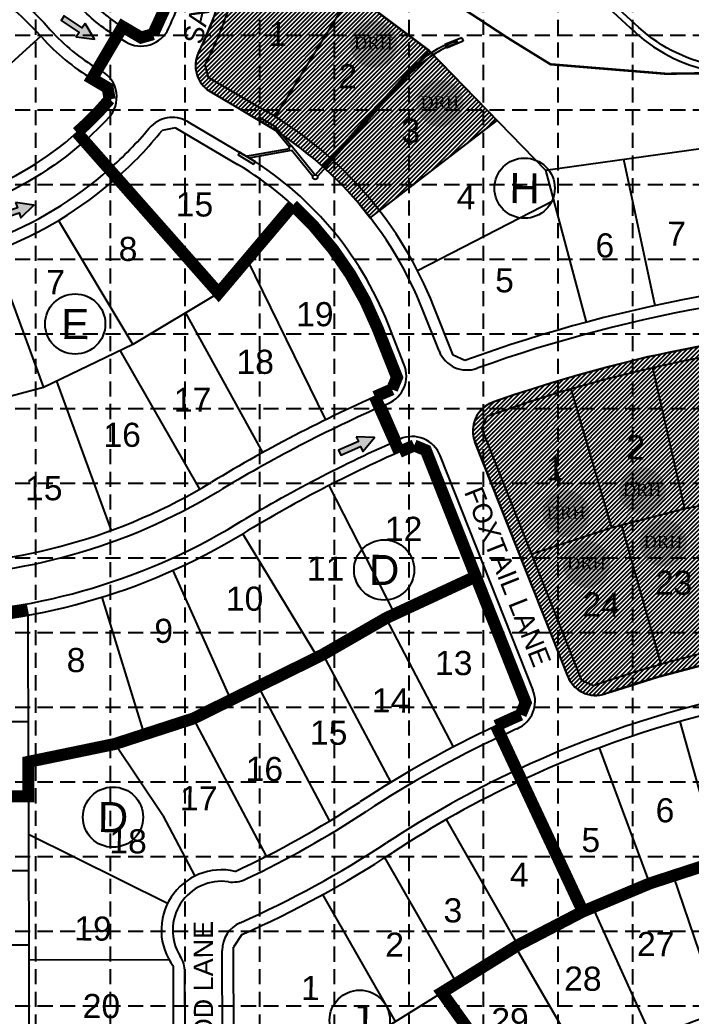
# Model space of a CAD drawing. Header units: feet. Extents: x 9681 to 12164, y 9191 to 13159.
# Drawn here: x 10538 to 11095, y 10733 to 11559 of the extents above; entities that cross this region are included whole.
import ezdxf
from ezdxf.enums import TextEntityAlignment as Align

# ---------------------------------------------------------------- set-up
doc = ezdxf.new("R2010")
doc.units = ezdxf.units.FT
doc.header["$MEASUREMENT"] = 0
doc.linetypes.add('CENTER2', pattern=[1.125, 0.75, -0.125, 0.125, -0.125])
doc.linetypes.add('DASHED', pattern=[0.75, 0.5, -0.25])
for name, color, linetype in [('1BLKNO', 15, 'Continuous'), ('1LOT', 15, 'Continuous'), ('1LTNO', 15, 'Continuous'), ('1PHASELINE', 2, 'Continuous'), ('1PVMT', 15, 'Continuous'), ('1ROW', 15, 'Continuous'), ('1SD', 15, 'Continuous'), ('1SD-INLET', 15, 'Continuous'), ('1STNM', 15, 'Continuous'), ('2BLOCKNO', 15, 'Continuous'), ('2LOT', 15, 'Continuous'), ('2LOTNO', 15, 'Continuous'), ('2PHASELINE', 15, 'Continuous'), ('2PVMT', 15, 'Continuous'), ('2ROW', 15, 'Continuous'), ('3BLKNO', 3, 'Continuous'), ('3LOT', 3, 'Continuous'), ('3LTNO', 3, 'Continuous'), ('3PHASELINE', 3, 'Continuous'), ('3PVMT', 3, 'Continuous'), ('3ROW', 3, 'Continuous'), ('3STNM', 3, 'Continuous'), ('4LOT', 3, 'Continuous'), ('4LTNO', 3, 'Continuous'), ('4PVMT', 3, 'Continuous'), ('4ROW', 3, 'Continuous'), ('ARROW', 7, 'Continuous'), ('CL CREEK-REALIGN', 5, 'CENTER2'), ('DRH LOTS', 1, 'Continuous'), ('EROSION BLANKET', 84, 'Continuous'), ('GRID', 254, 'DASHED'), ('LND-WALK', 2, 'Continuous'), ('SODDED LOT', 2, 'Continuous')]:
    doc.layers.add(name, color=color, linetype=linetype)
doc.styles.add('DRHorton', font='dutcheb.ttf')
doc.styles.get("Standard").update_dxf_attribs({"font": 'ARIAL.TTF'})

# ---------------------------------------------------------------- blocks, each defined once
blk = doc.blocks.new('arrow')
blk.add_lwpolyline([(-67, -25.4), (-59.3, -25.4), (-59.6, -56.1), (-51.9, -56.2), (-51.6, -25.5), (-44, -25.5), (-55.3, -2.4), (-67, -25.4)], close=True)
at = {"color": 254}
for points in [[(-44, -25.5), (-67, -25.4), (-55.3, -2.4), (-67, -25.4)], [(-59.6, -56.1), (-51.9, -56.2), (-59.3, -25.4), (-51.6, -25.5)]]:
    blk.add_solid(points, dxfattribs=at)

msp = doc.modelspace()

# ---------------------------------------------------------------- hatches: boundary and pattern name
h = msp.add_hatch(color=1)
h.paths.add_polyline_path([(10850.91, 11539.07, 1), (10811.69, 11539.07, 1)])
h.paths.add_polyline_path([(10813.63, 11531), (10848.66, 11531), (10848.66, 11548.39), (10813.63, 11548.39)], flags=24)
h = msp.add_hatch(color=1)
h.paths.add_polyline_path([(10905.99, 11489.99, 1), (10866.77, 11489.99, 1)])
h.paths.add_polyline_path([(10868.71, 11481.91), (10903.74, 11481.91), (10903.74, 11499.3), (10868.71, 11499.3)], flags=24)
h = msp.add_hatch(color=1)
h.paths.add_polyline_path([(11073.9, 11168.53, 1), (11034.68, 11168.53, 1)])
h.paths.add_polyline_path([(11036.63, 11160.45), (11071.65, 11160.45), (11071.65, 11177.84), (11036.63, 11177.84)], flags=24)
h = msp.add_hatch(color=1)
h.paths.add_polyline_path([(11010.75, 11149.68, 1), (10971.53, 11149.68, 1)])
h.paths.add_polyline_path([(10973.47, 11141.6), (11008.5, 11141.6), (11008.5, 11158.99), (10973.47, 11158.99)], flags=24)
h = msp.add_hatch(color=1)
h.paths.add_polyline_path([(11091.29, 11125.39, 1), (11052.07, 11125.39, 1)])
h.paths.add_polyline_path([(11054.02, 11117.32), (11089.04, 11117.32), (11089.04, 11134.7), (11054.02, 11134.7)], flags=24)
h = msp.add_hatch(color=1)
h.paths.add_polyline_path([(11027.69, 11107.59, 1), (10988.47, 11107.59, 1)])
h.paths.add_polyline_path([(10990.42, 11099.52), (11025.44, 11099.52), (11025.44, 11116.91), (10990.42, 11116.91)], flags=24)
at = {"layer": 'SODDED LOT'}
h = msp.add_hatch(dxfattribs=at)
h.set_pattern_fill('ANSI31', color=256, scale=20, style=0)
h.paths.add_polyline_path([(10828.48, 11395.05), (10933.7, 11475.8), (10887.47, 11523.25), (10877.19, 11533.83), (10813.18, 11581.76), (10726.88, 11631.59), (10718.37, 11635.64), (10708.74, 11593.66), (10704.69, 11579.17), (10701.02, 11568.06), (10696.44, 11555.6), (10691.23, 11543.2), (10686.37, 11532.93), (10684.61, 11528.67), (10683.79, 11525.16), (10683.48, 11521.2), (10683.68, 11517.75), (10684.57, 11513.75), (10685.86, 11510.45), (10687.66, 11507.32), (10690.01, 11504.28), (10692.71, 11501.74), (10718.74, 11486.1), (10749.57, 11467.68), (10761.33, 11459.73), (10769.79, 11453.41), (10774.08, 11450.11), (10782.69, 11443.1), (10788, 11438.42), (10796.84, 11430.3), (10806.47, 11420.72), (10819.24, 11406.64)])
h = msp.add_hatch(dxfattribs=at)
h.set_pattern_fill('ANSI31', color=256, scale=20, style=0)
h.paths.add_polyline_path([(11241.81, 11046.26), (11230.72, 11174.92), (11212.69, 11173.68), (11199.46, 11302.37), (11156.57, 11297.38), (11111.46, 11289.86), (11058.91, 11279.64), (11025.67, 11271.23), (10992.26, 11262), (10947.63, 11248.05), (10929.92, 11241.76), (10926.95, 11240.58), (10923.85, 11238.54), (10920.94, 11236.1), (10918.59, 11233.35), (10916.7, 11230.36), (10915.19, 11227.05), (10914.11, 11223.23), (10913.73, 11219.89), (10913.7, 11216.07), (10914.32, 11212.5), (10921.32, 11194.01), (10992.2, 11014.98), (10994.11, 11011.08), (10998.37, 11005.65), (11001.5, 11003.26), (11006.48, 11000.54), (11012.37, 10999), (11016.17, 10998.95), (11020.23, 10999.33), (11032.77, 11003.24), (11067.64, 11014.2), (11109.39, 11025.24), (11137, 11031.4), (11170.07, 11037.55), (11202.63, 11042.01), (11233.64, 11045.57)])

# ---------------------------------------------------------------- linework, layer by layer
at = {"layer": '1BLKNO', "color": 7, "linetype": 'Continuous'}
msp.add_circle((10956.59, 11419.56), 25, dxfattribs=at)
at = {"layer": '1LOT', "color": 7, "linetype": 'Continuous'}
for p, q in [((10749.6, 11478.85), (10813.2, 11581.78)), ((10813.2, 11581.78), (10877.35, 11533.68)), ((10796.34, 11443.79), (10877.35, 11533.68)), ((10877.35, 11533.68), (10973.84, 11434.52)), ((10836.22, 11400.71), (10933.68, 11475.79)), ((10973.84, 11434.52), (11166.93, 11461.43)), ((11038.57, 11443.54), (11064.73, 11322.14)), ((10973.84, 11434.52), (11007.61, 11308.35)), ((10867.71, 11351.17), (10980.59, 11409.3)), ((11089.46, 11153.5), (11062.88, 11270.52)), ((11029.02, 11137.82), (10995.37, 11253.01)), ((11150.74, 11165.47), (11089.46, 11153.5)), ((11089.46, 11153.5), (11029.02, 11137.82)), ((11029.02, 11137.82), (10962.54, 11115.91)), ((11037.11, 11139.92), (11069.76, 11024.68)), ((11118.03, 10861.66), (11085.62, 10977.2)), ((11060.63, 10842.99), (11018.86, 10955.48)), ((11004.96, 10819.67), (10954.1, 10928.36)), ((11118.03, 10861.66), (11060.63, 10842.99)), ((11060.63, 10842.99), (11004.96, 10819.67))]:
    msp.add_line(p, q, dxfattribs=at)
at = {"layer": '1PHASELINE', "color": 7, "linetype": 'Continuous', "const_width": 10}
msp.add_lwpolyline([(11118.03, 10861.66), (11060.63, 10842.99), (11004.96, 10819.67), (10932.9, 10973.64, -0.006203), (10953.36, 10982.91), (10957.48, 10992.86), (10916.05, 11097.5), (10874.63, 11202.13), (10864.97, 11206.17, 0.002938), (10852.63, 11200.79), (10832.38, 11246.5, -0.003235), (10846.55, 11252.68), (10850.7, 11262.58), (10834.46, 11303.6, 0.113852), (10764.27, 11405.38), (10702.7, 11332.53), (10585.13, 11465.62, 0.035222), (10612.25, 11493.21), (10610.58, 11502.79), (10597.65, 11510.41), (10623.03, 11553.49), (10638.36, 11544.46), (10648.3, 11547.29, 0.061749), (10671.26, 11610.94)], format="xyb", dxfattribs=at)
at = {"layer": '1PVMT', "color": 7, "linetype": 'Continuous'}
for p, q in [((10605.84, 11516.61), (10621.58, 11543.32)), ((10621.58, 11543.32), (10625.73, 11540.87)), ((10695.78, 11499.61), (10738.9, 11474.21)), ((10676.9, 11474.75), (10723.16, 11447.5)), ((10611.94, 11435.26), (10591.42, 11458.5)), ((10885.56, 11284.54), (10872.12, 11318.5)), ((10856.74, 11273.13), (10843.29, 11307.09)), ((10840.86, 11239.86), (10843.47, 11241)), ((10853.3, 11211.47), (10840.86, 11239.86)), ((10992.39, 11014.7), (10915.4, 11209.18)), ((10963.57, 11003.29), (10886.57, 11197.77)), ((10950.07, 10936.96), (10936.93, 10965.04))]:
    msp.add_line(p, q, dxfattribs=at)
for centre, radius, start, end in [((10403.06, 11671.72), 284.5, 335.08877, 347.2329), ((10403.06, 11671.72), 315.5, 333.7565, 347.2329), ((10638.42, 11562.41), 25, 239.50022, 335.08877), ((10708.46, 11521.15), 25, 153.7565, 239.50022), ((10593.15, 11495.07), 25, 317.09909, 59.50022), ((10403.06, 11671.72), 284.5, 311.45672, 317.09909), ((10664.21, 11453.21), 25, 59.50022, 140.08038), ((10403.06, 11671.72), 315.5, 311.45672, 320.08038), ((10578.77, 11202.37), 315.5, 21.59875, 59.50022), ((10578.77, 11202.37), 284.5, 21.59875, 59.50022), ((11316.49, 10153.96), 1185.5, 89.47929, 109.68144), ((11316.49, 10153.96), 1154.5, 89.47929, 109.54388), ((10908.81, 11293.74), 25, 201.59875, 289.68144), ((10833.5, 11263.92), 25, 293.51607, 21.59875), ((10938.64, 11218.38), 25, 109.54388, 201.59875), ((10863.33, 11188.57), 25, 21.59875, 113.65362), ((11316.49, 10153.96), 895.5, 89.47929, 109.07705), ((11316.49, 10153.96), 864.5, 89.47929, 115.07821), ((11015.64, 11023.9), 25, 201.59875, 289.07705), ((10940.32, 10994.09), 25, 294.12046, 21.59875), ((11316.49, 10153.96), 895.5, 114.12046, 115.07821)]:
    msp.add_arc(centre, radius, start, end, dxfattribs=at)
at = {"layer": '1ROW', "color": 7, "linetype": 'Continuous'}
for p, q in [((10623.03, 11553.49), (10638.36, 11544.46)), ((10638.36, 11544.46), (10648.3, 11547.29)), ((10694.39, 11511.45), (10691.46, 11521.88)), ((10597.65, 11510.41), (10610.58, 11502.79)), ((10694.39, 11511.45), (10743.72, 11482.4)), ((10612.25, 11493.21), (10610.58, 11502.79)), ((10666.98, 11469.57), (10655.88, 11467.49)), ((10666.98, 11469.57), (10718.34, 11439.31)), ((10897.19, 11280.98), (10880.95, 11322)), ((10850.7, 11262.58), (10834.46, 11303.6)), ((10906.99, 11276.6), (10897.19, 11280.98)), ((10921.12, 11220.54), (10925.4, 11230.1)), ((11003.97, 11011.27), (10921.12, 11220.54)), ((10957.48, 10992.86), (10874.63, 11202.13)), ((11013.79, 11006.83), (11003.97, 11011.27)), ((10957.48, 10992.86), (10953.36, 10982.91))]:
    msp.add_line(p, q, dxfattribs=at)
for centre, radius, start, end in [((10403.06, 11671.72), 275, 333.09911, 347.2329), ((10403.06, 11671.72), 325, 332.54532, 347.2329), ((10403.06, 11671.72), 275, 311.45672, 319.52576), ((10578.77, 11202.37), 325, 21.59875, 59.50022), ((10403.06, 11671.72), 325, 311.45672, 321.06761), ((10578.77, 11202.37), 275, 21.59875, 59.50022), ((11316.49, 10153.96), 1195, 89.47929, 110.04041), ((11316.49, 10153.96), 1145, 89.47929, 109.97235), ((11316.49, 10153.96), 905, 89.47929, 109.54097), ((11316.49, 10153.96), 855, 89.47929, 115.07821), ((11316.49, 10153.96), 905, 113.65654, 115.07821)]:
    msp.add_arc(centre, radius, start, end, dxfattribs=at)
at = {"layer": '1SD', "color": 7, "linetype": 'Continuous'}
for p, q in [((10904.38, 11544.34), (10890.49, 11538.68)), ((10899.75, 11542.45), (10900.97, 11539.47)), ((10904.38, 11544.34), (10905.6, 11541.35)), ((10890.49, 11538.68), (10891.7, 11535.7)), ((10905.6, 11541.35), (10891.7, 11535.7)), ((10783.06, 11430.73), (10858.33, 11514.25)), ((10784.73, 11429.22), (10860, 11512.74)), ((10761.2, 11453.72), (10749.22, 11468.35)), ((10762.55, 11454.83), (10750.18, 11469.93)), ((10725.37, 11446.1), (10761.87, 11452.51)), ((10727.64, 11444.72), (10763.14, 11450.96)), ((10761.01, 11453.57), (10762.75, 11454.99)), ((10761.87, 11452.51), (10761.01, 11453.57)), ((10782.61, 11430.74), (10762.75, 11454.99)), ((10780.87, 11429.32), (10763.14, 11450.96))]:
    msp.add_line(p, q, dxfattribs=at)
msp.add_circle((10782.79, 11428.75), 2, dxfattribs=at)
for radius, start in [(101.12, 115.03358), (98.88, 115.0994)]:
    msp.add_arc((10933.47, 11446.58), radius, start, 137.99699, dxfattribs=at)
msp.add_ellipse((10895.73, 11539.08), major_axis=(4.17, 1.7), ratio=0.25, dxfattribs=at)
at = {"layer": '1SD-INLET', "color": 7, "linetype": 'Continuous'}
for points in [[(10749.05, 11468.07), (10736.24, 11475.86), (10737.53, 11478), (10750.35, 11470.21)], [(10731.61, 11439.38), (10732.91, 11441.52), (10720.09, 11449.31), (10718.8, 11447.17)]]:
    msp.add_lwpolyline(points, close=True, dxfattribs=at)
at = {"layer": '2BLOCKNO', "color": 7, "linetype": 'Continuous'}
for centre in [(10583.66, 11306.91), (10840.04, 11102.92)]:
    msp.add_circle(centre, 25, dxfattribs=at)
at = {"layer": '2LOT', "color": 7, "linetype": 'Continuous'}
for p, q in [((10555.02, 11545.66), (10467.43, 11466.13)), ((10618.23, 11428.14), (10702.7, 11332.53)), ((10764.27, 11405.38), (10702.7, 11332.53)), ((10569.86, 11392.79), (10631.45, 11289.8)), ((10515.83, 11366.91), (10557.46, 11254.36)), ((10791.51, 11227.46), (10726.41, 11360.58)), ((10702.7, 11332.53), (10631.45, 11289.8)), ((10739.37, 11200.36), (10675.48, 11316.2)), ((10631.45, 11289.8), (10557.46, 11254.36)), ((10620.84, 11284.71), (10686.77, 11169.8)), ((10557.46, 11254.36), (10478.23, 11233.11)), ((10568.19, 11259.5), (10613.44, 11135.67)), ((10849.02, 11066.4), (10794.41, 11173)), ((10784.91, 11030.34), (10722.67, 11132.94)), ((10664.7, 11102.55), (10712.76, 10995.05)), ((10605.75, 11080.33), (10641, 10966.51)), ((10544.81, 10943.76), (10544.56, 11065.33)), ((10544.74, 10977.02), (10424.74, 10976.76))]:
    msp.add_line(p, q, dxfattribs=at)
at = {"layer": '2PHASELINE', "color": 7, "linetype": 'Continuous', "const_width": 10, "flags": 128}
msp.add_lwpolyline([(10914.01, 11102.66), (10916.05, 11097.5), (10916.05, 11097.5), (10916.05, 11097.5), (10841.82, 11063.06), (10789.26, 11032.78), (10681.59, 10979.68), (10616.53, 10958.58), (10544.81, 10943.76), (10544.87, 10915.26), (10424.88, 10915), (10424.98, 10866.76), (10134.98, 10866.15), (10135.02, 10847.74), (9965.02, 10847.38)], dxfattribs=at)
at = {"layer": '2PVMT', "color": 7, "linetype": 'Continuous'}
for points in [[(10350.09, 11646.1, -0.214298), (10562.98, 11551.01, 0.07765), (10602.47, 11518.59), (10605.84, 11516.61), (10621.58, 11543.32), (10618.21, 11545.3, -0.07765), (10586.11, 11571.65, 0.148456), (10429.6, 11667.08, -0.378124)], [(10403.73, 11356.22, 0.18234), (10611.94, 11435.26), (10591.42, 11458.5, -0.18234), (10403.67, 11387.22)], [(10451.49, 11066.32, 0.136619), (10717.75, 11141.06, -0.033113), (10853.3, 11211.47), (10840.86, 11239.86, 0.033113), (10701.67, 11167.57, -0.136619), (10451.43, 11097.32)]]:
    msp.add_lwpolyline(points, format="xyb", dxfattribs=at)
at = {"layer": '2ROW', "color": 7, "linetype": 'Continuous'}
for p, q in [((10850.7, 11262.58), (10846.55, 11252.68)), ((10864.97, 11206.17), (10874.63, 11202.13))]:
    msp.add_line(p, q, dxfattribs=at)
for centre, radius, start, end in [((10350.69, 11361.6), 275, 41.73974, 90.12149), ((10686.47, 11661.19), 125, 221.73974, 239.50022), ((10686.47, 11661.19), 175, 221.73974, 239.50022), ((10403.06, 11671.72), 275, 270.12149, 311.45672), ((10403.06, 11671.72), 325, 270.12149, 311.45672), ((11316.49, 10153.96), 1195, 113.15709, 121.23972), ((11316.49, 10153.96), 1145, 113.22515, 121.23972), ((10450.4, 11581.82), 475, 270.12149, 301.23972), ((10450.4, 11581.82), 525, 270.12149, 301.23972)]:
    msp.add_arc(centre, radius, start, end, dxfattribs=at)
at = {"layer": '3BLKNO', "color": 7, "linetype": 'Continuous'}
for centre in [(10615.04, 10897.89), (10819.8, 10729.43)]:
    msp.add_circle(centre, 25, dxfattribs=at)
at = {"layer": '3LOT', "color": 7, "linetype": 'Continuous'}
for p, q in [((10916.05, 11097.5), (10841.82, 11063.06)), ((10841.82, 11063.06), (10789.26, 11032.78)), ((10897.62, 10956.19), (10841.82, 11063.06)), ((10789.26, 11032.78), (10681.59, 10979.68)), ((10789.26, 11032.78), (10845.48, 10926.73)), ((10735.43, 11006.23), (10794.61, 10894.59)), ((10616.53, 10958.58), (10681.59, 10979.68)), ((10681.59, 10979.68), (10742.15, 10865.44)), ((10544.81, 10943.76), (10616.53, 10958.58)), ((10656.27, 10899.35), (10616.53, 10958.58)), ((10544.81, 10943.76), (10545.56, 10591.05)), ((10544.87, 10915.26), (10424.88, 10915)), ((10656.27, 10899.35), (10683, 10848.92)), ((10951.39, 10791.86), (10891.78, 10896.01)), ((10660.29, 10826.36), (10544.94, 10883.4)), ((10900.4, 10760.17), (10840.72, 10864.44)), ((10545.01, 10853.5), (10425.01, 10853.25)), ((10849.4, 10728.48), (10789.16, 10833.74)), ((11004.96, 10819.67), (10951.39, 10791.86)), ((10545.14, 10791.74), (10425.14, 10791.49)), ((10833.42, 10718.55), (10951.39, 10791.86)), ((10661.66, 10779.45), (10545.16, 10779.21)), ((10958.51, 10654.03), (10888.02, 10752.48))]:
    msp.add_line(p, q, dxfattribs=at)
at = {"layer": '3PHASELINE', "color": 7, "linetype": 'Continuous', "const_width": 10, "flags": 128}
msp.add_lwpolyline([(10989.36, 10610.93), (10888.02, 10752.48), (10951.39, 10791.86), (11004.96, 10819.67), (10932.9, 10973.64, -0.006203), (10953.36, 10982.91), (10957.48, 10992.86), (10916.05, 11097.5), (10916.05, 11097.5), (10916.05, 11097.5), (10916.05, 11097.5), (10841.82, 11063.06), (10789.26, 11032.78), (10681.59, 10979.68), (10616.53, 10958.58), (10544.81, 10943.76), (10544.87, 10915.26), (10424.88, 10915), (10424.98, 10866.76), (10374.98, 10866.65), (10134.98, 10866.15), (10135.02, 10847.74), (9965.02, 10847.38)], format="xyb", dxfattribs=at)
at = {"layer": '3PVMT', "color": 7, "linetype": 'Continuous'}
for p, q in [((10705.97, 10633.58), (10705.65, 10787.41)), ((10674.97, 10633.52), (10674.68, 10769.35))]:
    msp.add_line(p, q, dxfattribs=at)
for centre, radius, start, end in [((11316.49, 10153.96), 895.5, 115.07821, 123.2876), ((11316.49, 10153.96), 864.5, 115.07821, 123.2876), ((10375.23, 11587.57), 819.5, 295.26152, 303.2876), ((10375.23, 11587.57), 850.5, 293.95124, 303.2876), ((10705.11, 10804.2), 40.5, 81.95058, 212.19924), ((10714.28, 10869.05), 25, 261.95058, 295.26152), ((10730.65, 10787.46), 25, 113.95124, 180.12149), ((10649.68, 10769.29), 25, 0.12149, 32.19924)]:
    msp.add_arc(centre, radius, start, end, dxfattribs=at)
at = {"layer": '3ROW', "color": 7, "linetype": 'Continuous'}
for p, q in [((10722, 10800.58), (10715.14, 10790.09)), ((10715.47, 10633.6), (10715.14, 10790.09)), ((10665.47, 10633.5), (10665.17, 10774.11))]:
    msp.add_line(p, q, dxfattribs=at)
for centre, radius, start, end in [((11316.49, 10153.96), 905, 115.07821, 123.2876), ((11316.49, 10153.96), 855, 115.07821, 123.2876), ((10375.23, 11587.57), 810, 294.90772, 303.2876), ((10375.23, 11587.57), 860, 293.77984, 303.2876), ((10705.11, 10804.2), 50, 76.98952, 216.99139)]:
    msp.add_arc(centre, radius, start, end, dxfattribs=at)
at = {"layer": '4LOT', "color": 7, "linetype": 'Continuous'}
for p, q in [((11118.55, 10736.23), (11080.1, 10849.32)), ((11062.6, 10714.1), (11013.19, 10823.12)), ((11009.08, 10686.62), (10949.14, 10790.47))]:
    msp.add_line(p, q, dxfattribs=at)
at = {"layer": '4PVMT', "color": 7, "linetype": 'Continuous'}
msp.add_arc((11316.49, 10153.96), 607, 89.47929, 126.17926, dxfattribs=at)
at = {"layer": '4ROW', "color": 7, "linetype": 'Continuous'}
msp.add_arc((11316.49, 10153.96), 615, 89.47929, 125.59794, dxfattribs=at)
at = {"layer": 'CL CREEK-REALIGN', "color": 5, "linetype": 'Continuous', "lineweight": 30, "const_width": 2}
msp.add_lwpolyline([(11909.42, 11588.98), (11854.73, 11604.68), (11688.53, 11571.7), (11650.15, 11570.14), (11556.22, 11535.78), (11551.46, 11535.66), (11432.55, 11519.59), (11073.94, 11514.43), (10978.05, 11522.3), (10943.83, 11543.41), (10913.91, 11562.99), (10884.26, 11581.65), (10759.64, 11679.15), (10683.63, 11743.57), (10623.8, 11836.11), (10416.82, 11925.35), (10354.09, 11961.7), (10283.17, 11993.97), (10172.38, 12125.51), (9993.84, 12299.04), (9961.9, 12317.85)], dxfattribs=at)
at = {"layer": 'EROSION BLANKET', "const_width": 10}
msp.add_lwpolyline([(10419.84, 10915.02), (10420.21, 10981.09), (10420.08, 11026.84), (10419.79, 11049.18), (10424.37, 11056.27), (10428.73, 11060.51), (10465.88, 11061.69), (10492.09, 11062.99), (10509.84, 11065.1), (10543.05, 11069.71), (10544.47, 11069.99)], dxfattribs=at)
at = {"layer": 'GRID', "color": 253, "linetype": 'DASHED', "ltscale": 25}
for p, q in [((10551.12, 9503.07), (10551.12, 13094.21)), ((10613.03, 9503.06), (10613.03, 13094.21)), ((10674.94, 9503.05), (10674.94, 13094.21)), ((10736.86, 9503.04), (10736.86, 13094.21)), ((10798.77, 9503.03), (10798.77, 13094.21)), ((10860.69, 9503.02), (10860.69, 13094.21)), ((10922.6, 9503.01), (10922.6, 13094.21)), ((10984.52, 9503), (10984.52, 13094.21)), ((11046.43, 9502.99), (11046.43, 13094.21)), ((9746.23, 11546.35), (12098.98, 11546.35)), ((9746.23, 11484.44), (12098.98, 11484.44)), ((9746.23, 11422.52), (12098.98, 11422.52)), ((9746.23, 11360.61), (12098.98, 11360.61)), ((9746.23, 11298.69), (12098.98, 11298.69)), ((9746.23, 11236.78), (12098.98, 11236.78)), ((9746.23, 11174.86), (12098.98, 11174.86)), ((9746.23, 11112.95), (12098.98, 11112.95)), ((9746.23, 11051.04), (12098.98, 11051.04)), ((9746.23, 10989.12), (12098.98, 10989.12)), ((9746.23, 10927.21), (12098.98, 10927.21)), ((9746.23, 10865.29), (12098.98, 10865.29)), ((9746.23, 10803.38), (12098.98, 10803.38)), ((9746.23, 10741.46), (12098.98, 10741.46))]:
    msp.add_line(p, q, dxfattribs=at)
at = {"layer": 'LND-WALK', "color": 7, "linetype": 'Continuous'}
msp.add_lwpolyline([(11026.16, 11569.2), (11044.32, 11552.56, 0.294701), (11189.56, 11523.1), (11263.94, 11546.63, -0.17749), (11434.11, 11538.98, 0.099768), (11466.08, 11532.59), (11470.59, 11533.05), (11470.06, 11538.02), (11465.83, 11537.59, -0.098972), (11436.04, 11543.6, 0.17749), (11262.43, 11551.4), (11187.89, 11527.81, -0.295204), (11047.76, 11556.19), (11029.37, 11573.04, 0.0906)], format="xyb", dxfattribs=at)
at = {"layer": 'SODDED LOT'}
for points in [[(10701.02, 11568.06), (10696.44, 11555.6), (10691.23, 11543.2), (10686.37, 11532.93), (10684.61, 11528.67), (10683.79, 11525.16), (10683.48, 11521.2), (10683.68, 11517.75), (10684.57, 11513.75), (10685.86, 11510.45), (10687.66, 11507.32), (10690.01, 11504.28), (10692.71, 11501.74), (10718.74, 11486.1), (10749.57, 11467.68), (10761.33, 11459.73), (10769.79, 11453.41), (10774.08, 11450.11), (10782.69, 11443.1), (10788, 11438.42), (10796.84, 11430.3), (10806.47, 11420.72), (10819.24, 11406.64), (10828.48, 11395.05), (10933.7, 11475.8), (10887.47, 11523.25), (10877.19, 11533.83), (10813.18, 11581.76)], [(11111.46, 11289.86), (11058.91, 11279.64), (11025.67, 11271.23), (10992.26, 11262), (10947.63, 11248.05), (10929.92, 11241.76), (10926.95, 11240.58), (10923.85, 11238.54), (10920.94, 11236.1), (10918.59, 11233.35), (10916.7, 11230.36), (10915.19, 11227.05), (10914.11, 11223.23), (10913.73, 11219.89), (10913.7, 11216.07), (10914.32, 11212.5), (10921.32, 11194.01), (10992.2, 11014.98), (10994.11, 11011.08), (10998.37, 11005.65), (11001.5, 11003.26), (11006.48, 11000.54), (11012.37, 10999), (11016.17, 10998.95), (11020.23, 10999.33), (11032.77, 11003.24), (11067.64, 11014.2), (11109.39, 11025.24)]]:
    msp.add_lwpolyline(points, dxfattribs=at)

# ---------------------------------------------------------------- block references
at = {"layer": 'ARROW', "zscale": 0.5866666666666667}
for p, xscale, yscale, rotation in [((10583.03, 11515.15), 0.5866666666652178, 0.586666666664247, 236.9010987047705), ((10561.06, 11375.28), 0.5866666666650928, 0.5866666666641972, 288.9066665239177), ((10846.45, 11183.57), 0.5866666666650305, 0.586666666664467, 293.9088988662048)]:
    msp.add_blockref('arrow', p, dxfattribs=dict(at, xscale=xscale, yscale=yscale, rotation=rotation))

# ---------------------------------------------------------------- texts
at = {"layer": '1BLKNO', "color": 7, "linetype": 'Continuous'}
msp.add_text('H', height=25, rotation=359.48846, dxfattribs=at).set_placement((10956.59, 11419.56), align=Align.MIDDLE)
at = {"layer": '1LTNO', "color": 7, "linetype": 'Continuous'}
for s, p in [('1', (10751.72, 11547.5)), ('2', (10809.7, 11512.57)), ('3', (10862.07, 11467.15)), ('4', (10908.02, 11412.06)), ('15', (10682.67, 11405.97)), ('7', (11082.71, 11381.84)), ('6', (11023.18, 11372.13)), ('5', (10939.93, 11343.01)), ('2', (11048.78, 11204.68)), ('1', (10981.96, 11187.17)), ('23', (11080.26, 11092.36)), ('24', (11020.05, 11074.41)), ('6', (11073.11, 10903.62)), ('5', (11011.54, 10878.87))]:
    msp.add_text(s, height=20, rotation=359.48846, dxfattribs=at).set_placement(p, align=Align.MIDDLE)
at = {"layer": '1STNM', "color": 7, "linetype": 'Continuous'}
for s, rotation, p in [('SALTGRASS DRIVE', 77.2329, (10704.01, 11641.48)), ('FOXTAIL LANE', 291.59875, (10942.64, 11097.35))]:
    msp.add_text(s, height=16, rotation=rotation, dxfattribs=at).set_placement(p, align=Align.MIDDLE)
at = {"layer": '2BLOCKNO', "color": 7, "linetype": 'Continuous'}
for s, p in [('E', (10583.66, 11306.91)), ('D', (10840.04, 11102.92))]:
    msp.add_text(s, height=25, rotation=359.48846, dxfattribs=at).set_placement(p, align=Align.MIDDLE)
at = {"layer": '2LOTNO', "color": 7, "linetype": 'Continuous'}
for s, p in [('8', (10627.5, 11369.2)), ('7', (10567.41, 11341.57)), ('19', (10782.52, 11315.07)), ('18', (10733.06, 11275.56)), ('17', (10681.11, 11244.07)), ('16', (10622.62, 11215.03)), ('15', (10557.58, 11170.57)), ('12', (10856.18, 11137.17)), ('11', (10791.5, 11104.03)), ('10', (10724.22, 11079.12)), ('9', (10657.11, 11052.44)), ('8', (10584.34, 11028.19))]:
    msp.add_text(s, height=20, dxfattribs=at).set_placement(p, align=Align.MIDDLE)
at = {"layer": '3BLKNO', "color": 7, "linetype": 'Continuous'}
for s, p in [('D', (10615.04, 10897.89)), ('J', (10819.8, 10729.43))]:
    msp.add_text(s, height=25, rotation=359.48846, dxfattribs=at).set_placement(p, align=Align.MIDDLE)
at = {"layer": '3LTNO', "color": 7, "linetype": 'Continuous'}
for s, p in [('13', (10897.8, 11025.78)), ('14', (10845.37, 10994.72)), ('15', (10794.02, 10967.85)), ('16', (10740.64, 10937.9)), ('17', (10686.17, 10913.54)), ('18', (10627.55, 10877.92)), ('4', (10952.14, 10850.25)), ('3', (10897.12, 10820.61)), ('19', (10598.48, 10805.54)), ('2', (10848.71, 10792.3)), ('1', (10778.85, 10756.19)), ('20', (10605.45, 10741.21))]:
    msp.add_text(s, height=20, rotation=359.48846, dxfattribs=at).set_placement(p, align=Align.MIDDLE)
at = {"layer": '3STNM', "color": 7, "linetype": 'Continuous'}
msp.add_text('BEAVERWOOD LANE', height=16, rotation=90.15401, dxfattribs=at).set_placement((10690.2, 10698.19), align=Align.MIDDLE)
at = {"layer": '4LTNO', "color": 7, "linetype": 'Continuous'}
for s, p in [('27', (11065.37, 10792.79)), ('28', (11004.97, 10763.96)), ('29', (10944.51, 10729.54))]:
    msp.add_text(s, height=20, rotation=359.48846, dxfattribs=at).set_placement(p, align=Align.MIDDLE)
at = {"layer": 'DRH LOTS', "color": 176, "style": 'DRHorton'}
for p in [(10831.12, 11534.83), (10886.2, 11485.75), (11054.11, 11164.28), (10990.96, 11145.43), (11071.5, 11121.15), (11007.9, 11103.35)]:
    msp.add_text('DRH', height=10.059, dxfattribs=at).set_placement(p, align=Align.CENTER)

doc.saveas('drawing.dxf')
